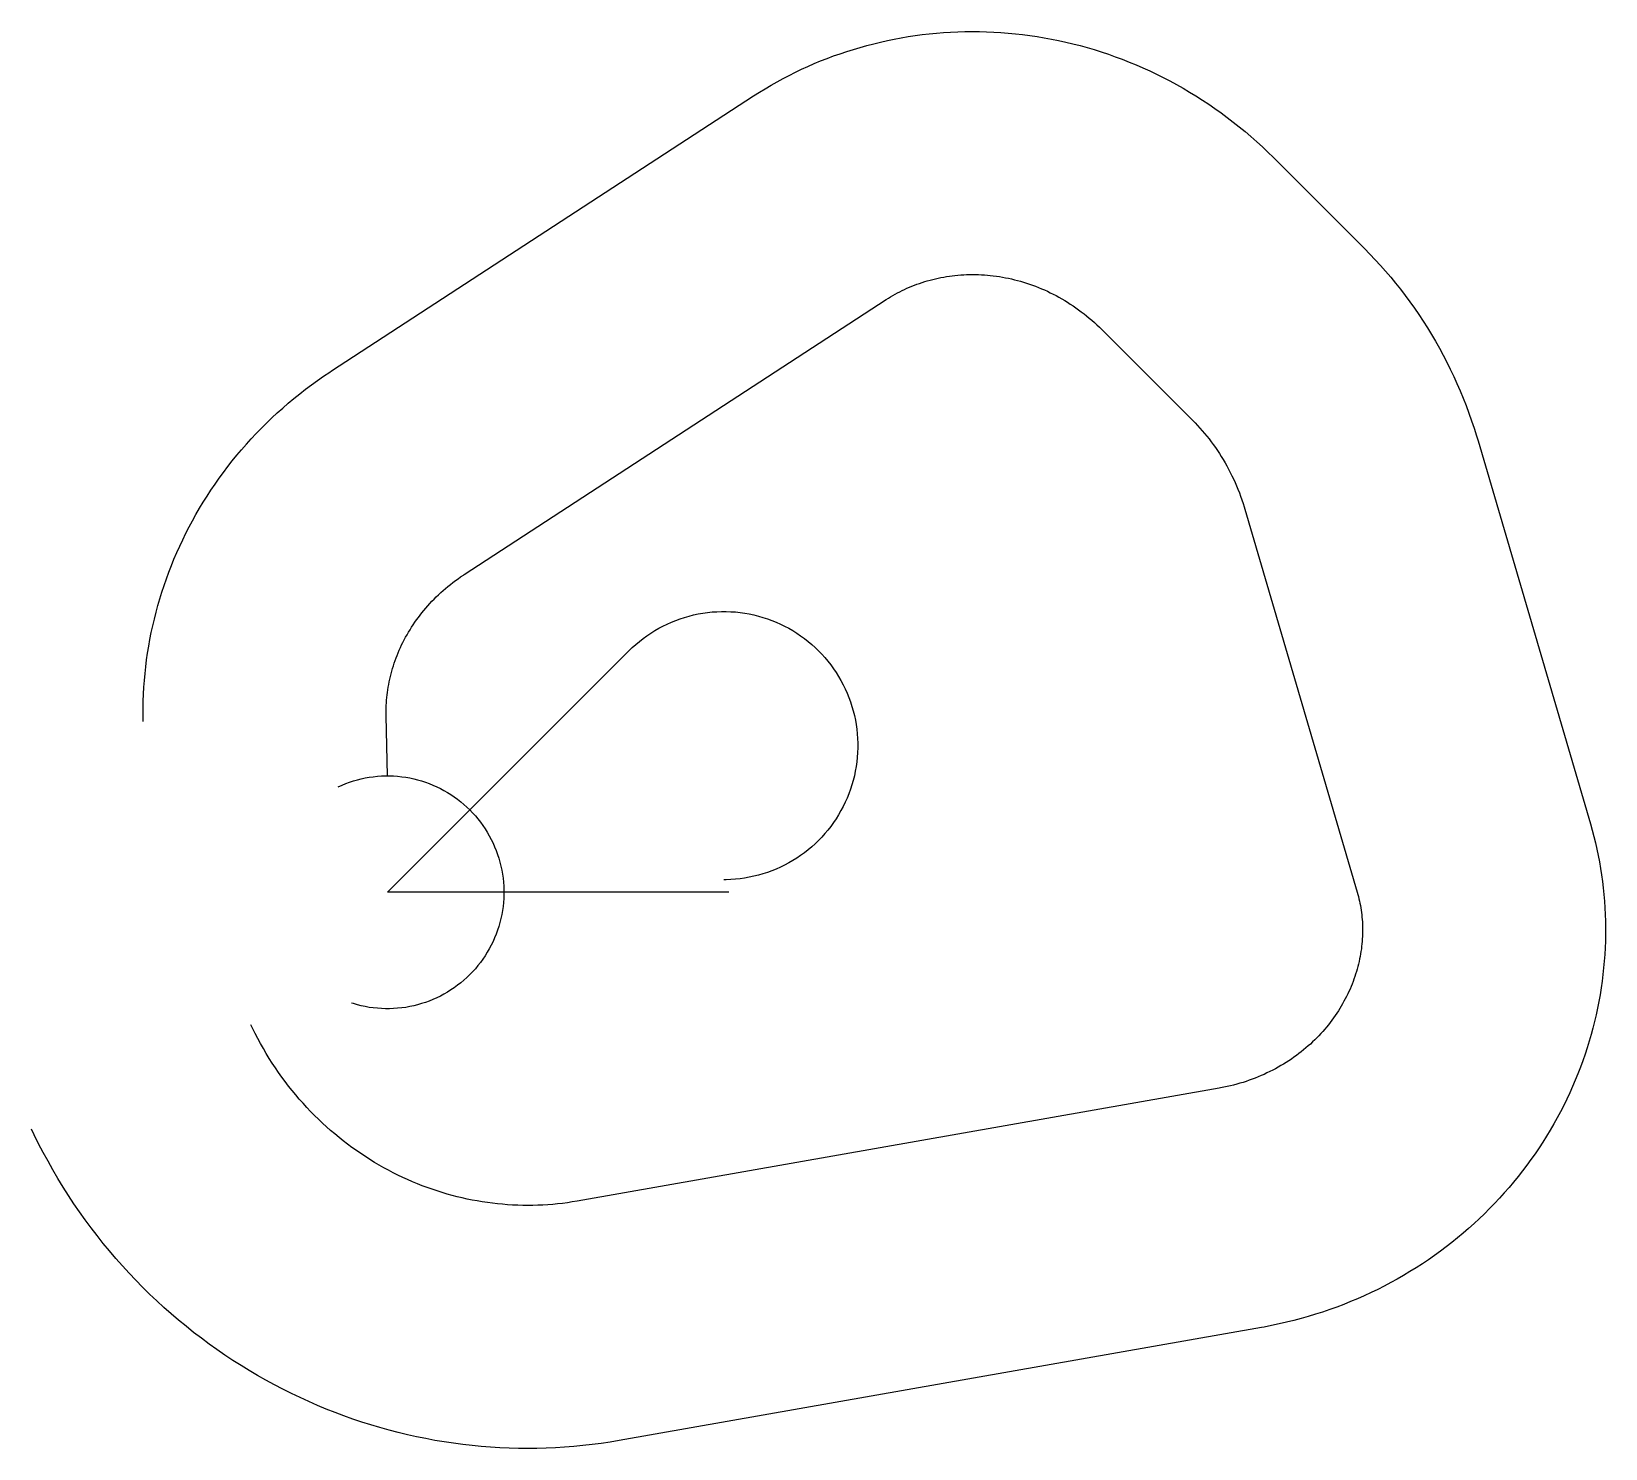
# Model space of a CAD drawing. Header units: metres. Extents: x -6742 to 23064, y -10528 to 16292.
import ezdxf

# ---------------------------------------------------------------- set-up
doc = ezdxf.new("R2010")
doc.units = ezdxf.units.M

msp = doc.modelspace()

# ---------------------------------------------------------------- linework, layer by layer
at = {"layer": 'Boundry', "color": 1}
for p, q in [((-1060, 9867), (6933, 15072)), ((16785, 13898), (18501, 12182)), ((1450, 6012), (9444, 11217)), ((13532, 10646), (15248, 8929)), ((20651, 8543), (22777, 1295)), ((16237, 7248), (18363, 0)), ((0, 2205), (-27, 3342)), ((15751, -3707), (3591, -5846)), ((16548, -8237), (4388, -10377))]:
    msp.add_line(p, q, dxfattribs=at)
at = {"layer": 'NorminalTrack', "color": 1}
msp.add_lwpolyline([(6465, 0), (0, 0), (4572, 4571), (4572, 4571), (4635, 4632), (4701, 4692), (4769, 4749), (4839, 4803), (4911, 4855), (4984, 4905), (5059, 4952), (5136, 4996), (5214, 5038), (5294, 5076), (5375, 5113), (5457, 5146), (5540, 5176), (5625, 5203), (5710, 5228), (5796, 5249), (5882, 5268), (5970, 5283), (6057, 5295), (6146, 5305), (6234, 5311), (6323, 5314), (6411, 5314), (6500, 5311), (6588, 5305), (6676, 5295), (6764, 5283), (6851, 5268), (6938, 5249), (7024, 5228), (7109, 5203), (7193, 5176), (7277, 5146), (7359, 5112), (7440, 5076), (7519, 5037), (7597, 4996), (7674, 4952), (7749, 4905), (7823, 4855), (7895, 4803), (7964, 4748), (8032, 4691), (8098, 4632), (8162, 4571), (8223, 4507), (8283, 4441), (8340, 4373), (8394, 4303), (8446, 4232), (8496, 4158), (8543, 4083), (8587, 4006), (8629, 3928), (8667, 3848), (8703, 3767), (8737, 3685), (8767, 3602), (8794, 3518), (8819, 3432), (8840, 3346), (8859, 3260), (8874, 3173), (8886, 3085), (8896, 2997), (8902, 2908), (8905, 2820), (8905, 2731), (8902, 2643), (8895, 2554), (8886, 2466), (8874, 2378), (8858, 2291), (8840, 2204), (8819, 2118), (8794, 2033), (8767, 1949), (8736, 1866), (8703, 1784), (8667, 1703), (8628, 1623), (8587, 1545), (8542, 1468), (8495, 1393), (8446, 1319), (8394, 1248), (8339, 1178), (8282, 1110), (8223, 1044), (8161, 980), (8098, 919), (8032, 860), (7964, 803), (7894, 748), (7822, 696), (7749, 646), (7674, 600), (7597, 555), (7519, 514), (7439, 475), (7358, 439), (7276, 406), (7193, 375), (7109, 348), (7023, 324), (6937, 302), (6851, 284), (6763, 268), (6676, 256), (6588, 247), (6499, 241), (6411, 237), (6367, 237)], dxfattribs=at)
at = {"layer": 'WindSpiral', "color": 5}
for points in [[(6933, 15072), (7042, 15142), (7152, 15209), (7264, 15275), (7377, 15339), (7491, 15401), (7606, 15462), (7723, 15520), (7841, 15576), (7960, 15631), (8080, 15683), (8201, 15734), (8323, 15782), (8446, 15828), (8571, 15872), (8696, 15914), (8822, 15954), (8949, 15992), (9077, 16028), (9206, 16061), (9335, 16092), (9465, 16121), (9596, 16148), (9728, 16173), (9860, 16195), (9993, 16215), (10126, 16233), (10260, 16248), (10394, 16261), (10529, 16272), (10664, 16281), (10800, 16287), (10935, 16290), (11071, 16292), (11208, 16291), (11344, 16287), (11481, 16282), (11617, 16273), (11754, 16263), (11891, 16250), (12027, 16234), (12164, 16217), (12300, 16196), (12437, 16174), (12573, 16149), (12709, 16121), (12844, 16091), (12980, 16059), (13115, 16024), (13249, 15987), (13383, 15948), (13517, 15906), (13650, 15861), (13782, 15815), (13914, 15766), (14045, 15714), (14175, 15660), (14305, 15604), (14434, 15546), (14562, 15485), (14689, 15422), (14815, 15356), (14940, 15288), (15064, 15218), (15187, 15146), (15309, 15072), (15430, 14995), (15550, 14916), (15668, 14835), (15786, 14751), (15901, 14666), (16016, 14578), (16129, 14488), (16241, 14396), (16351, 14302), (16460, 14206), (16568, 14108), (16673, 14008), (16777, 13906), (16785, 13898)], [(18501, 12182), (18604, 12077), (18704, 11971), (18803, 11863), (18901, 11753), (18996, 11642), (19090, 11528), (19181, 11413), (19271, 11296), (19359, 11177), (19445, 11056), (19529, 10934), (19611, 10810), (19691, 10685), (19768, 10558), (19844, 10430), (19918, 10300), (19989, 10168), (20058, 10035), (20125, 9901), (20190, 9765), (20252, 9629), (20312, 9490), (20370, 9351), (20425, 9211), (20478, 9069), (20529, 8926), (20577, 8782), (20623, 8637), (20651, 8543)], [(9444, 11217), (9485, 11244), (9526, 11269), (9569, 11294), (9612, 11319), (9655, 11343), (9700, 11366), (9744, 11388), (9790, 11410), (9836, 11431), (9882, 11451), (9929, 11471), (9977, 11489), (10025, 11507), (10074, 11525), (10123, 11541), (10172, 11557), (10222, 11572), (10273, 11586), (10324, 11599), (10375, 11612), (10427, 11623), (10480, 11634), (10532, 11644), (10585, 11653), (10639, 11661), (10692, 11668), (10746, 11674), (10801, 11679), (10856, 11684), (10911, 11687), (10966, 11690), (11021, 11691), (11077, 11692), (11133, 11691), (11189, 11690), (11246, 11688), (11302, 11684), (11359, 11680), (11415, 11674), (11472, 11668), (11529, 11661), (11586, 11652), (11644, 11643), (11701, 11632), (11758, 11621), (11815, 11608), (11872, 11594), (11930, 11580), (11987, 11564), (12044, 11547), (12101, 11529), (12157, 11510), (12214, 11490), (12271, 11469), (12327, 11447), (12383, 11424), (12439, 11400), (12495, 11374), (12550, 11348), (12605, 11320), (12660, 11292), (12715, 11262), (12769, 11232), (12823, 11200), (12876, 11168), (12930, 11134), (12982, 11099), (13035, 11063), (13086, 11026), (13138, 10988), (13189, 10949), (13239, 10910), (13289, 10869), (13338, 10827), (13387, 10784), (13435, 10740), (13482, 10695), (13529, 10649), (13532, 10646)], [(-4625, 3234), (-4627, 3362), (-4627, 3491), (-4624, 3620), (-4619, 3750), (-4612, 3879), (-4603, 4009), (-4591, 4138), (-4577, 4268), (-4561, 4397), (-4542, 4526), (-4522, 4656), (-4498, 4785), (-4473, 4914), (-4445, 5042), (-4415, 5171), (-4383, 5299), (-4348, 5426), (-4312, 5553), (-4273, 5680), (-4231, 5806), (-4187, 5932), (-4142, 6057), (-4093, 6182), (-4043, 6306), (-3990, 6429), (-3935, 6551), (-3878, 6673), (-3819, 6794), (-3757, 6914), (-3694, 7033), (-3628, 7151), (-3560, 7268), (-3489, 7384), (-3417, 7499), (-3343, 7613), (-3266, 7726), (-3188, 7838), (-3107, 7948), (-3024, 8057), (-2939, 8165), (-2853, 8272), (-2764, 8377), (-2673, 8481), (-2580, 8583), (-2486, 8684), (-2389, 8783), (-2291, 8881), (-2191, 8978), (-2089, 9072), (-1985, 9165), (-1879, 9256), (-1772, 9346), (-1663, 9434), (-1552, 9520), (-1440, 9604), (-1325, 9687), (-1210, 9767), (-1093, 9846), (-1060, 9867)], [(15248, 8929), (15294, 8882), (15340, 8834), (15385, 8786), (15429, 8736), (15472, 8685), (15514, 8634), (15556, 8581), (15597, 8528), (15637, 8473), (15677, 8418), (15715, 8362), (15753, 8305), (15789, 8248), (15825, 8189), (15860, 8130), (15894, 8070), (15927, 8009), (15959, 7947), (15990, 7885), (16021, 7822), (16050, 7758), (16078, 7693), (16105, 7628), (16131, 7562), (16155, 7496), (16179, 7429), (16202, 7361), (16223, 7293), (16237, 7248)], [(-27, 3342), (-27, 3390), (-27, 3439), (-26, 3488), (-24, 3537), (-22, 3586), (-18, 3635), (-13, 3685), (-8, 3735), (-2, 3784), (5, 3834), (13, 3884), (22, 3934), (32, 3984), (43, 4035), (55, 4085), (67, 4135), (81, 4185), (95, 4235), (111, 4285), (127, 4335), (145, 4385), (163, 4435), (182, 4484), (202, 4534), (223, 4583), (245, 4632), (268, 4681), (292, 4730), (317, 4779), (343, 4827), (370, 4875), (398, 4923), (426, 4970), (456, 5017), (486, 5064), (518, 5110), (550, 5156), (584, 5202), (618, 5247), (653, 5292), (689, 5336), (726, 5380), (764, 5423), (803, 5466), (842, 5509), (883, 5550), (924, 5592), (967, 5632), (1010, 5672), (1054, 5712), (1099, 5751), (1145, 5789), (1191, 5826), (1239, 5863), (1287, 5899), (1336, 5935), (1385, 5969), (1436, 6003), (1450, 6012)], [(-932, 1998), (-861, 2029), (-790, 2058), (-718, 2085), (-645, 2108), (-571, 2130), (-496, 2148), (-421, 2164), (-345, 2178), (-269, 2188), (-192, 2196), (-115, 2202), (-38, 2204), (38, 2204), (115, 2202), (192, 2196), (269, 2188), (345, 2178), (421, 2164), (496, 2148), (571, 2130), (645, 2108), (718, 2085), (790, 2058), (861, 2029), (932, 1998), (1001, 1964), (1069, 1928), (1136, 1890), (1201, 1849), (1265, 1806), (1327, 1761), (1387, 1713), (1446, 1664), (1504, 1612), (1559, 1559), (1612, 1504), (1664, 1446), (1713, 1387), (1761, 1327), (1806, 1265), (1849, 1201), (1890, 1136), (1928, 1069), (1964, 1001), (1998, 932), (2029, 861), (2058, 790), (2085, 718), (2108, 645), (2130, 571), (2148, 496), (2164, 421), (2178, 345), (2188, 269), (2196, 192), (2202, 115), (2204, 38), (2204, -38), (2202, -115), (2196, -192), (2188, -269), (2178, -345), (2164, -421), (2148, -496), (2130, -571), (2108, -645), (2085, -718), (2058, -790), (2029, -861), (1998, -932), (1964, -1001), (1928, -1069), (1890, -1136), (1849, -1201), (1806, -1265), (1761, -1327), (1713, -1387), (1664, -1446), (1612, -1504), (1559, -1559), (1504, -1612), (1446, -1664), (1387, -1713), (1327, -1761), (1265, -1806), (1201, -1849), (1136, -1890), (1069, -1928), (1001, -1964), (932, -1998), (861, -2029), (790, -2058), (718, -2085), (645, -2108), (571, -2130), (496, -2148), (421, -2164), (345, -2178), (269, -2188), (192, -2196), (115, -2202), (38, -2204), (-38, -2204), (-115, -2202), (-192, -2196), (-269, -2188), (-345, -2178), (-421, -2164), (-496, -2148), (-571, -2130), (-645, -2108), (-681, -2097)], [(22777, 1295), (22811, 1177), (22842, 1058), (22872, 938), (22899, 818), (22925, 696), (22948, 575), (22969, 452), (22989, 329), (23006, 206), (23020, 82), (23033, -43), (23044, -167), (23052, -293), (23058, -418), (23063, -544), (23064, -670), (23064, -797), (23062, -923), (23057, -1050), (23050, -1177), (23041, -1304), (23029, -1431), (23016, -1558), (23000, -1685), (22981, -1811), (22961, -1938), (22938, -2065), (22913, -2191), (22886, -2317), (22857, -2443), (22825, -2569), (22791, -2694), (22755, -2818), (22717, -2943), (22676, -3067), (22634, -3190), (22588, -3313), (22541, -3435), (22492, -3556), (22440, -3677), (22386, -3797), (22330, -3917), (22272, -4035), (22212, -4153), (22149, -4270), (22085, -4385), (22018, -4500), (21949, -4614), (21878, -4727), (21805, -4839), (21730, -4950), (21653, -5059), (21574, -5168), (21492, -5275), (21409, -5381), (21324, -5485), (21237, -5589), (21148, -5691), (21057, -5791), (20964, -5890), (20869, -5988), (20773, -6084), (20674, -6178), (20574, -6271), (20472, -6362), (20369, -6452), (20263, -6540), (20156, -6626), (20047, -6711), (19937, -6794), (19825, -6874), (19712, -6954), (19596, -7031), (19480, -7106), (19362, -7179), (19242, -7251), (19121, -7320), (18999, -7388), (18875, -7453), (18750, -7516), (18624, -7577), (18496, -7636), (18368, -7693), (18238, -7748), (18107, -7801), (17975, -7851), (17841, -7899), (17707, -7945), (17572, -7988), (17436, -8030), (17299, -8069), (17161, -8105), (17022, -8139), (16882, -8171), (16742, -8201), (16601, -8228), (16548, -8237)], [(18363, 0), (18375, -41), (18386, -82), (18396, -124), (18406, -166), (18415, -209), (18423, -252), (18431, -295), (18437, -339), (18443, -383), (18449, -427), (18453, -472), (18457, -516), (18460, -562), (18462, -607), (18464, -653), (18465, -699), (18464, -745), (18463, -791), (18462, -837), (18459, -884), (18456, -931), (18452, -978), (18446, -1025), (18441, -1072), (18434, -1120), (18426, -1167), (18418, -1215), (18408, -1262), (18398, -1310), (18387, -1358), (18375, -1405), (18362, -1453), (18348, -1501), (18333, -1548), (18318, -1596), (18301, -1643), (18284, -1690), (18266, -1738), (18247, -1785), (18226, -1832), (18205, -1879), (18184, -1925), (18161, -1972), (18137, -2018), (18112, -2064), (18087, -2110), (18060, -2155), (18033, -2201), (18005, -2246), (17976, -2290), (17946, -2335), (17915, -2378), (17883, -2422), (17850, -2465), (17817, -2508), (17782, -2550), (17747, -2592), (17711, -2634), (17673, -2675), (17636, -2715), (17597, -2755), (17557, -2794), (17517, -2833), (17475, -2872), (17433, -2909), (17390, -2946), (17347, -2983), (17302, -3019), (17257, -3054), (17211, -3089), (17164, -3123), (17116, -3156), (17068, -3188), (17018, -3220), (16968, -3251), (16918, -3281), (16867, -3311), (16815, -3339), (16762, -3367), (16708, -3394), (16654, -3420), (16600, -3446), (16544, -3470), (16489, -3494), (16432, -3516), (16375, -3538), (16317, -3559), (16259, -3579), (16200, -3598), (16141, -3616), (16081, -3633), (16021, -3649), (15960, -3664), (15898, -3678), (15837, -3691), (15775, -3703), (15751, -3707)], [(3591, -5846), (3499, -5862), (3407, -5875), (3314, -5888), (3221, -5898), (3128, -5907), (3034, -5914), (2940, -5920), (2845, -5924), (2750, -5927), (2656, -5928), (2560, -5927), (2465, -5924), (2370, -5920), (2274, -5914), (2178, -5906), (2082, -5897), (1986, -5886), (1891, -5874), (1795, -5859), (1699, -5843), (1603, -5825), (1508, -5806), (1412, -5785), (1317, -5762), (1222, -5737), (1127, -5711), (1032, -5683), (938, -5653), (844, -5622), (751, -5588), (657, -5553), (565, -5517), (472, -5479), (380, -5439), (289, -5397), (198, -5354), (108, -5309), (18, -5262), (-70, -5214), (-159, -5164), (-246, -5112), (-333, -5059), (-419, -5004), (-505, -4947), (-589, -4889), (-673, -4829), (-756, -4768), (-838, -4705), (-918, -4641), (-998, -4575), (-1077, -4507), (-1155, -4438), (-1232, -4368), (-1308, -4296), (-1383, -4222), (-1456, -4147), (-1529, -4071), (-1600, -3993), (-1670, -3914), (-1738, -3834), (-1806, -3752), (-1872, -3669), (-1937, -3584), (-2000, -3498), (-2062, -3411), (-2123, -3323), (-2182, -3233), (-2240, -3143), (-2296, -3051), (-2351, -2958), (-2404, -2863), (-2456, -2768), (-2506, -2672), (-2555, -2574), (-2585, -2512)], [(4388, -10377), (4217, -10405), (4045, -10431), (3873, -10454), (3700, -10473), (3527, -10490), (3353, -10503), (3179, -10514), (3004, -10522), (2829, -10526), (2654, -10528), (2478, -10526), (2303, -10521), (2127, -10514), (1951, -10503), (1776, -10489), (1600, -10472), (1424, -10452), (1249, -10429), (1073, -10402), (899, -10373), (724, -10341), (550, -10305), (376, -10266), (202, -10225), (30, -10180), (-143, -10132), (-314, -10081), (-485, -10027), (-655, -9970), (-824, -9910), (-993, -9847), (-1160, -9781), (-1327, -9712), (-1492, -9640), (-1656, -9565), (-1820, -9487), (-1982, -9406), (-2143, -9323), (-2302, -9236), (-2460, -9146), (-2617, -9054), (-2772, -8959), (-2926, -8861), (-3078, -8760), (-3229, -8656), (-3378, -8550), (-3525, -8441), (-3671, -8329), (-3815, -8215), (-3957, -8097), (-4097, -7978), (-4235, -7856), (-4371, -7731), (-4505, -7604), (-4637, -7474), (-4766, -7342), (-4894, -7207), (-5019, -7070), (-5143, -6931), (-5263, -6789), (-5382, -6645), (-5498, -6499), (-5612, -6351), (-5723, -6201), (-5831, -6048), (-5937, -5894), (-6041, -5737), (-6142, -5579), (-6240, -5418), (-6336, -5256), (-6428, -5092), (-6518, -4926), (-6606, -4759), (-6690, -4589), (-6742, -4481)]]:
    msp.add_lwpolyline(points, dxfattribs=at)

doc.saveas('drawing.dxf')
